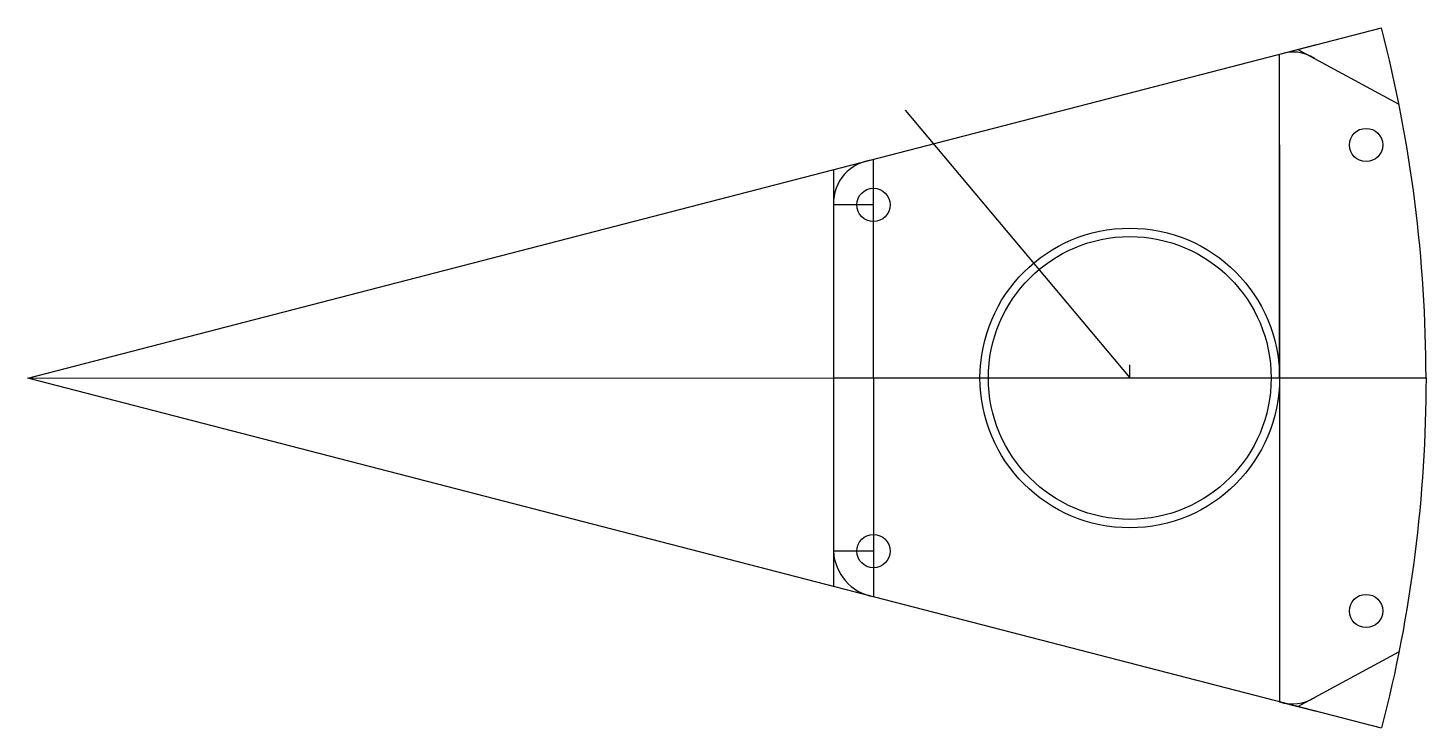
# Model space of a CAD drawing. Header units: inches. Extents: x -0.5 to 10, y -2.6 to 2.6.
import ezdxf

# ---------------------------------------------------------------- set-up
doc = ezdxf.new("R2010")
doc.units = ezdxf.units.IN
doc.header["$MEASUREMENT"] = 0

msp = doc.modelspace()

# ---------------------------------------------------------------- linework, layer by layer
for p, q in [((-0.5, -0.002), (9.665, 2.629)), ((9.176, 2.502), (8.9, 2.43)), ((8.9, 0), (8.9, 2.43)), ((9.038, 2.466), (9.796, 2.056)), ((6.087, 2.011), (7.775, 0)), ((8.9, 1.75), (8.9, -2.431)), ((5.85, 1.3), (5.85, 1.638)), ((5.55, 1.564), (5.55, -1.566)), ((5.85, 1.3), (5.55, 1.3)), ((5.85, 0), (5.85, 1.3)), ((7.775, 0), (7.775, 0.1)), ((-0.5, -0.002), (10, 0)), ((9.666, -2.629), (-0.5, -0.002)), ((5.55, 0), (10, 0)), ((5.85, 0), (5.85, -1.3)), ((5.85, -1.3), (5.55, -1.3)), ((5.85, -1.3), (5.85, -1.642)), ((9.038, -2.467), (9.797, -2.056)), ((8.9, -2.431), (9.176, -2.503))]:
    msp.add_line(p, q)
for centre, radius in [((9.55, 1.75), 0.125), ((5.85, 1.3), 0.125), ((7.775, 0), 1.125), ((7.775, 0), 1.062), ((5.85, -1.3), 0.125), ((9.55, -1.75), 0.125)]:
    msp.add_circle(centre, radius)
for centre, radius, start, end in [((-0.5, -0.002), 10.5, 0.0128, 14.5128), ((9.001, 2.157), 0.291, 56.0441, 110.2506), ((5.875, 1.314), 0.325, 94.3608, 182.4037), ((5.914, -1.284), 0.364, 182.5885, 259.889), ((8.998, -2.14), 0.308, 251.3826, 302.5619)]:
    msp.add_arc(centre, radius, start, end)
at = {"extrusion": (0, 0, -1)}
msp.add_arc((0.5, -0.002), 10.5, 179.9872, 194.4872, dxfattribs=at)

doc.saveas('drawing.dxf')
